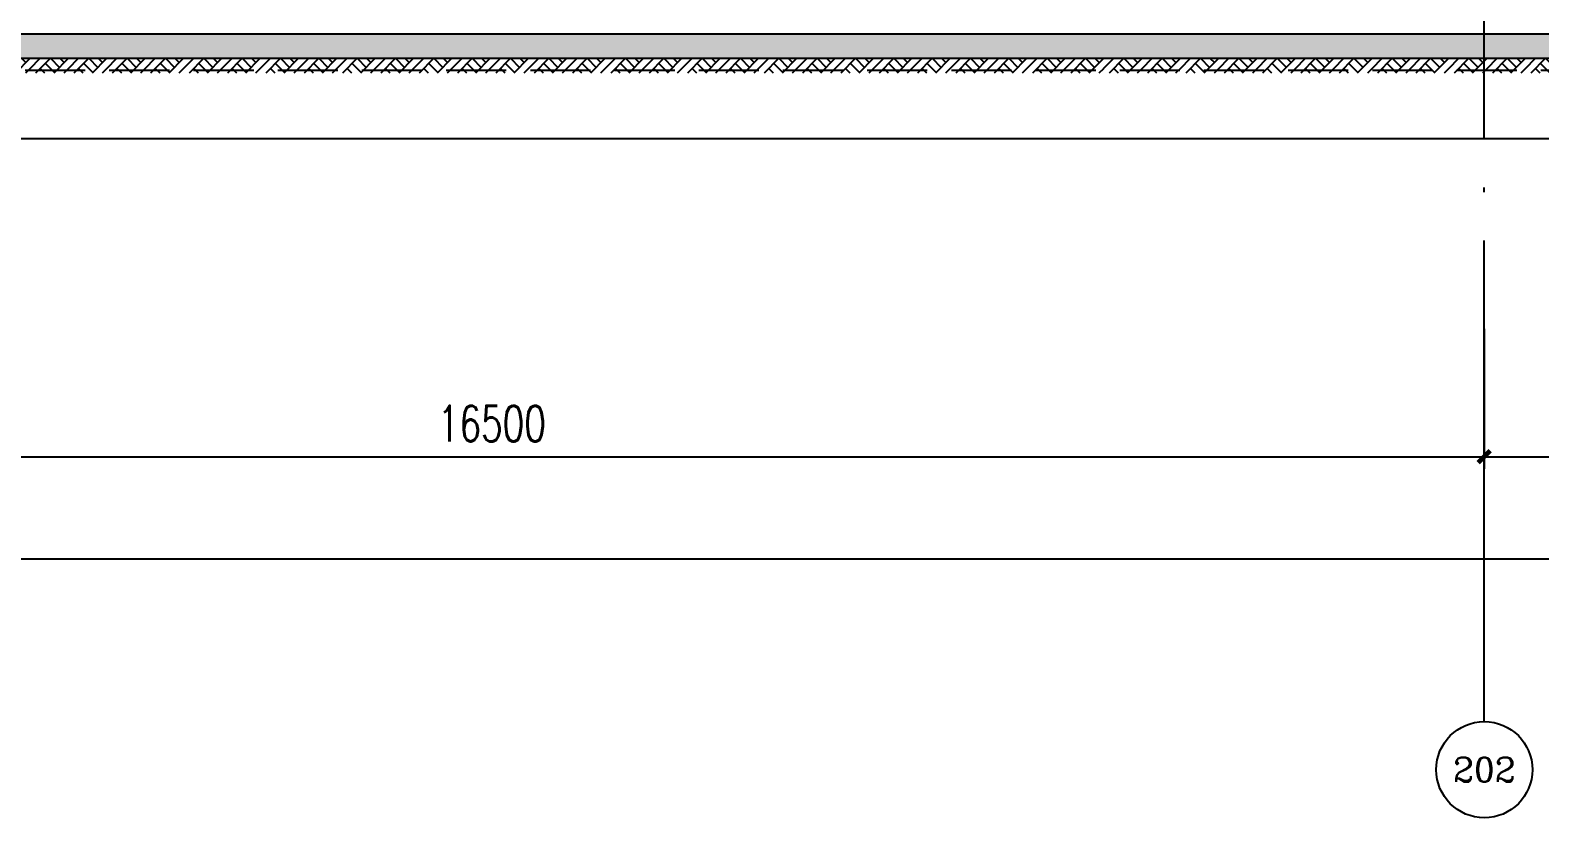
# Model space of a CAD drawing. Extents: x -1899985 to -450366, y 556196 to 2151267.
# Drawn here: x -1133483 to -1120933, y 561644 to 568191 of the extents above; entities that cross this region are included whole.
import ezdxf
from ezdxf.enums import TextEntityAlignment as Align

# ---------------------------------------------------------------- set-up
doc = ezdxf.new("R2010")
doc.units = 0
doc.header["$LTSCALE"] = 1000
doc.header["$MEASUREMENT"] = 0
doc.linetypes.add('__DASH', pattern=[0.35, 0.25, -0.1])
doc.linetypes.add('DOTE', pattern=[2.42, 2, -0.2, 0.02, -0.2])
doc.layers.get('Defpoints').update_dxf_attribs({"color": 210})
for name, color, linetype in [('A-AXIS-D', 1, 'Continuous'), ('A-AXIS-DOTE', 14, 'DOTE'), ('A-AXIS-SYMB', 3, 'Continuous'), ('A-HATCH-1', 252, 'Continuous'), ('AS-COLN', 6, 'Continuous'), ('PUB_TEXT', 7, 'Continuous')]:
    doc.layers.add(name, color=color, linetype=linetype)
doc.styles.add('_TCH_AXIS', font='COMPLEX', dxfattribs={"bigfont": 'GBCBIG'})
doc.styles.add('A-DIM_T3', font='SIMPLEX', dxfattribs={"width": 0.705882, "bigfont": 'GBCBIG'})
doc.dimstyles.new('A-DIM&&100', dxfattribs={"dimtxt": 297.5, "dimasz": 100, "dimexe": 100, "dimexo": 100, "dimgap": 126.25, "dimtad": 1, "dimdec": 0, "dimzin": 0, "dimdsep": 46, "dimtxsty": 'A-DIM_T3', "dimblk": 'ARCHTICK', "dimcen": 0.09, "dimclrt": 7, "dimazin": 2, "dimtfac": 1, "dimtdec": 0, "dimtix": 1, "dimtmove": 2, "dimatfit": 3, "dimfxl": 0, "dimtolj": 1, "dimtzin": 0, "dimarcsym": 0})

# ---------------------------------------------------------------- blocks, each defined once
blk = doc.blocks.new('_ArchTick')
at = {"color": 0, "linetype": 'ByBlock', "const_width": 0.4}
blk.add_lwpolyline([(-0.5, -0.5), (0.5, 0.5)], dxfattribs=at)
blk = doc.blocks.new('*D392')
at = {"layer": 'A-AXIS-D', "color": 0, "lineweight": -2}
for p, q in [((-1138545, 565332), (-1138545, 563696)), ((-1054745, 565332), (-1054745, 563696)), ((-1138545, 563796), (-1054745, 563796))]:
    blk.add_line(p, q, dxfattribs=at)
at = {"layer": 'Defpoints', "color": 0}
for p in [(-1138545, 565432), (-1054745, 565432), (-1054745, 563796)]:
    blk.add_point(p, dxfattribs=at)
at = {"layer": 'A-AXIS-D', "color": 0, "lineweight": -2, "xscale": 100, "yscale": 100, "zscale": 100, "rotation": 180}
blk.add_blockref('_ArchTick', (-1138545, 563796), dxfattribs=at)
at = {"layer": 'A-AXIS-D', "color": 0, "lineweight": -2, "xscale": 100, "yscale": 100, "zscale": 100}
blk.add_blockref('_ArchTick', (-1054745, 563796), dxfattribs=at)
at = {"layer": 'A-AXIS-D', "color": 7, "insert": (-1096645, 564071), "char_height": 297.5, "attachment_point": 5, "style": 'A-DIM_T3'}
blk.add_mtext('\\A1;83800', dxfattribs=at)
blk = doc.blocks.new('*D469')
at = {"layer": 'A-AXIS-D', "color": 0, "lineweight": -2}
for p, q in [((-1121395, 565710), (-1121395, 564546)), ((-1104895, 565710), (-1104895, 564546)), ((-1121395, 564646), (-1104895, 564646))]:
    blk.add_line(p, q, dxfattribs=at)
at = {"layer": 'Defpoints', "color": 0}
for p in [(-1121395, 565810), (-1104895, 565810), (-1104895, 564646)]:
    blk.add_point(p, dxfattribs=at)
at = {"layer": 'A-AXIS-D', "color": 0, "lineweight": -2, "xscale": 100, "yscale": 100, "zscale": 100, "rotation": 180}
blk.add_blockref('_ArchTick', (-1121395, 564646), dxfattribs=at)
at = {"layer": 'A-AXIS-D', "color": 0, "lineweight": -2, "xscale": 100, "yscale": 100, "zscale": 100}
blk.add_blockref('_ArchTick', (-1104895, 564646), dxfattribs=at)
at = {"layer": 'A-AXIS-D', "color": 7, "insert": (-1113145, 564921), "char_height": 297.5, "attachment_point": 5, "style": 'A-DIM_T3'}
blk.add_mtext('\\A1;16500', dxfattribs=at)
blk = doc.blocks.new('*D470')
at = {"layer": 'A-AXIS-D', "color": 0, "lineweight": -2}
for p, q in [((-1137895, 565710), (-1137895, 564546)), ((-1121395, 565710), (-1121395, 564546)), ((-1137895, 564646), (-1121395, 564646))]:
    blk.add_line(p, q, dxfattribs=at)
at = {"layer": 'Defpoints', "color": 0}
for p in [(-1137895, 565810), (-1121395, 565810), (-1121395, 564646)]:
    blk.add_point(p, dxfattribs=at)
at = {"layer": 'A-AXIS-D', "color": 0, "lineweight": -2, "xscale": 100, "yscale": 100, "zscale": 100, "rotation": 180}
blk.add_blockref('_ArchTick', (-1137895, 564646), dxfattribs=at)
at = {"layer": 'A-AXIS-D', "color": 0, "lineweight": -2, "xscale": 100, "yscale": 100, "zscale": 100}
blk.add_blockref('_ArchTick', (-1121395, 564646), dxfattribs=at)
at = {"layer": 'A-AXIS-D', "color": 7, "insert": (-1129645, 564921), "char_height": 297.5, "attachment_point": 5, "style": 'A-DIM_T3'}
blk.add_mtext('\\A1;16500', dxfattribs=at)
blk = doc.blocks.new('$LinePat$素土夯实')
at = {"color": 0}
for p, q in [((0, -210), (210, 0)), ((120, -300), (420, 0)), ((420, 0), (608, -188)), ((495, -300), (795, 0)), ((615, 0), (705, -90)), ((210, -210), (300, -300)), ((315, -105), (502, -293)), ((705, -300), (795, -210))]:
    blk.add_line(p, q, dxfattribs=at)

msp = doc.modelspace()

# ---------------------------------------------------------------- hatches: boundary and pattern name
at = {"layer": 'A-HATCH-1'}
h = msp.add_hatch(dxfattribs=at)
h.set_pattern_fill('混凝土', color=256, scale=50)
h.set_pattern_definition([(50, (0, 0), (358.63009, -31.37607), [37.5, -412.5]), (355, (0, 0), (-69.37567, 376.09607), [30, -330]), (100.4514, (29.9, -2.6), (289.25469, 344.71977), [31.8701, -350.57106]), (46.1842, (0, 100), (533.62052, -82.7595), [56.25, -618.75]), (96.6356, (44.47, 93.1), (467.33135, 487.05894), [47.80514, -525.8565]), (351.1842, (0, 100), (467.33097, 487.0593), [45, -495]), (21, (50, 75), (298.453526, -201.309445), [37.5, -412.5]), (326, (50, 75), (121.65767, 362.57502), [30, -330]), (71.4514, (74.87, 58.22), (420.11131, 161.26525), [31.8701, -350.57106]), (37.5, (0, 0), (6.079928, 166.446927), [0, -326, 0, -335, 0, -331.25]), (7.5, (0, 0), (131.534769, 197.205856), [0, -191, 0, -318.5, 0, -126.25]), (327.5, (-111.5, 0), (266.911218, -11.277436), [0, -125, 0, -390, 0, -517.5]), (317.5, (-161.5, 0), (291.593085, 50.05249), [0, -162.5, 0, -259, 0, -367.5])])
h.paths.add_polyline_path([(-1055395, 567957.5), (-1055395, 568157.5), (-1137895, 568157.5), (-1137895, 567957.5)])

# ---------------------------------------------------------------- linework, layer by layer
at = {"layer": 'A-AXIS-D'}
msp.add_circle((-1121393.9, 562043.9), 400, dxfattribs=at)
at = {"layer": 'A-AXIS-DOTE', "ltscale": 2}
msp.add_line((-1121395, 562443.9), (-1121395, 589505.1), dxfattribs=at)
at = {"layer": 'A-AXIS-DOTE', "linetype": '__DASH', "ltscale": 2}
msp.add_line((-1044824.9, 567857.5), (-1146664.3, 567857.5), dxfattribs=at)
at = {"layer": 'A-AXIS-SYMB'}
msp.add_lwpolyline([(-1138972.9, 567290), (-1096959.2, 567290), (-1096882.8, 567500), (-1096808.7, 567080), (-1096734.2, 567290), (-1054720.5, 567290)], dxfattribs=at)
at = {"layer": 'AS-COLN'}
msp.add_lwpolyline([(-1055395, 567957.5), (-1055395, 568157.5), (-1137895, 568157.5), (-1137895, 567957.5)], close=True, dxfattribs=at)

# ---------------------------------------------------------------- block references
at = {"layer": 'A-HATCH-1', "xscale": 0.4009130424256014, "yscale": 0.4, "zscale": 0.4, "rotation": 359.9999999999999}
for p in [(-1133801.6, 567957.5), (-1133482.8, 567957.5), (-1133164.1, 567957.5), (-1132845.4, 567957.5), (-1132526.7, 567957.5), (-1132207.9, 567957.5), (-1131889.2, 567957.5), (-1131570.5, 567957.5), (-1131251.8, 567957.5), (-1130933, 567957.5), (-1130614.3, 567957.5), (-1130295.6, 567957.5), (-1129976.9, 567957.5), (-1129658.1, 567957.5), (-1129339.4, 567957.5), (-1129020.7, 567957.5), (-1128701.9, 567957.5), (-1128383.2, 567957.5), (-1128064.5, 567957.5), (-1127745.8, 567957.5), (-1127427, 567957.5), (-1127108.3, 567957.5), (-1126789.6, 567957.5), (-1126470.9, 567957.5), (-1126152.1, 567957.5), (-1125833.4, 567957.5), (-1125514.7, 567957.5), (-1125196, 567957.5), (-1124877.2, 567957.5), (-1124558.5, 567957.5), (-1124239.8, 567957.5), (-1123921.1, 567957.5), (-1123602.3, 567957.5), (-1123283.6, 567957.5), (-1122964.9, 567957.5), (-1122646.2, 567957.5), (-1122327.4, 567957.5), (-1122008.7, 567957.5), (-1121690, 567957.5), (-1121371.3, 567957.5), (-1121052.5, 567957.5)]:
    msp.add_blockref('$LinePat$素土夯实', p, dxfattribs=at)

# ---------------------------------------------------------------- texts
at = {"layer": 'PUB_TEXT', "style": '_TCH_AXIS'}
msp.add_text('202', height=202.97, dxfattribs=at).set_placement((-1121654.8, 561942.4), (-1121132.9, 561942.4), align=Align.FIT)

# ---------------------------------------------------------------- dimensions: what is measured, and where the dimension line sits
at = {"layer": 'A-AXIS-D'}
for base, p1, p2, picture, middle in [((-1121395, 564645.6), (-1137895, 565810), (-1121395, 565810), '*D470', (-1129645, 564920.6)), ((-1104895, 564645.6), (-1121395, 565810), (-1104895, 565810), '*D469', (-1113145, 564920.6)), ((-1054745, 563795.6), (-1138545, 565432), (-1054745, 565432), '*D392', (-1096645, 564070.6))]:
    dim = msp.add_linear_dim(base=base, p1=p1, p2=p2, angle=360, dimstyle='A-DIM&&100', override={"dimgap": 0}, dxfattribs=at)
    dim.commit()
    dim.dimension.update_dxf_attribs({"geometry": picture, "text_midpoint": middle, "dimtype": 129})

doc.saveas('drawing.dxf')
